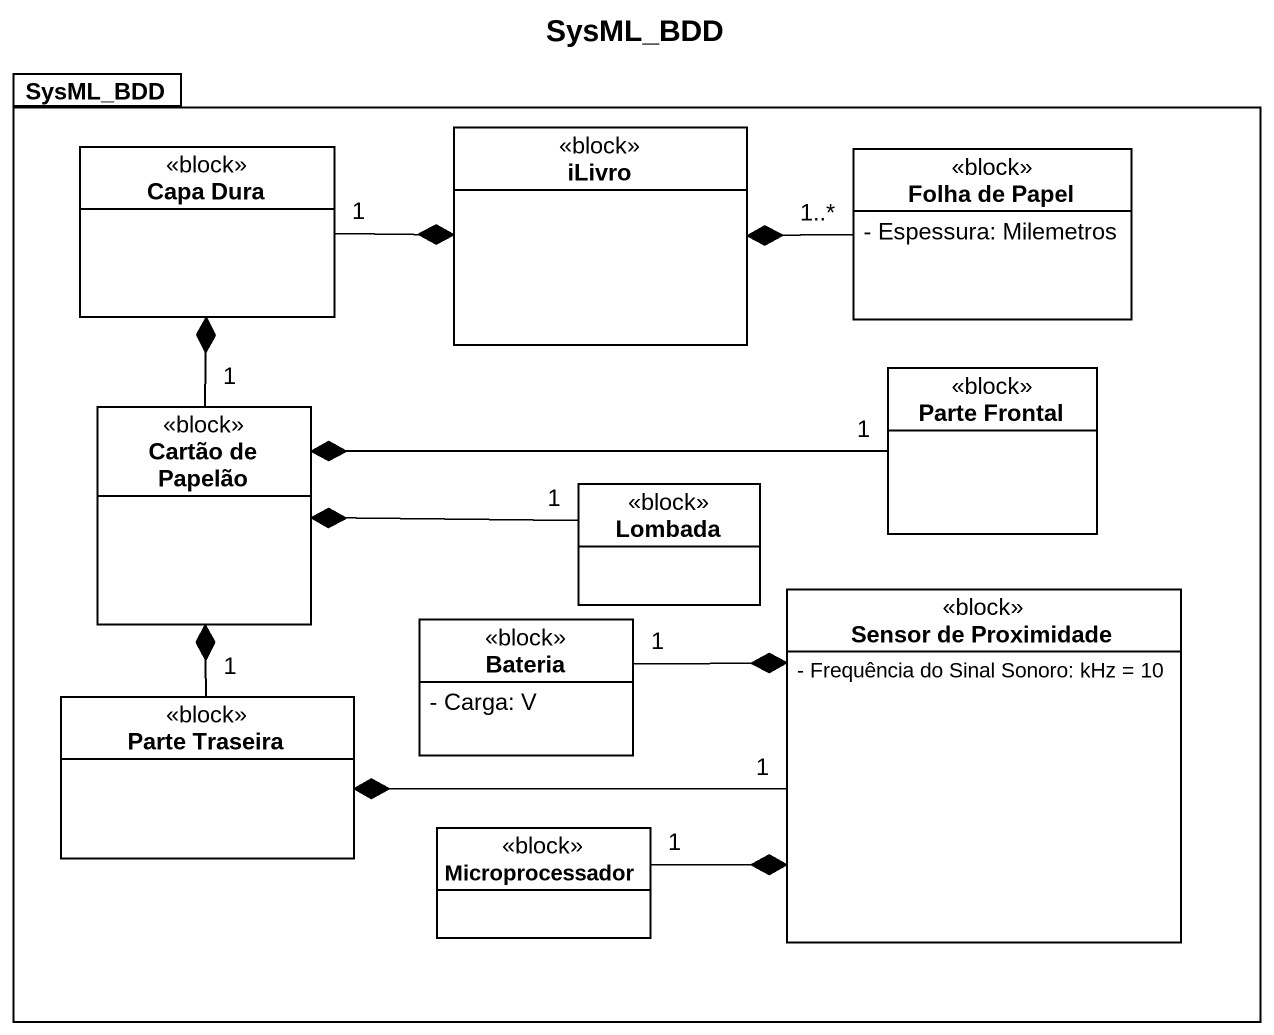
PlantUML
@startuml
title SysML_BDD
hide circle
hide empty members
skinparam classAttributeIconSize 0
package SysML_BDD {
  class "Capa Dura" as Capa_Dura <<block>>
  class iLivro <<block>>
  class "Folha de Papel" as Folha_de_Papel <<block>> {
    - Espessura: Milemetros
  }
  class "Parte Frontal" as Parte_Frontal <<block>>
  class "Cartão de Papelão" as Cartão_de_Papelão <<block>>
  class Lombada <<block>>
  class Bateria <<block>> {
    - Carga: V
  }
  class "Sensor de Proximidade" as Sensor_de_Proximidade <<block>> {
    - Frequência do Sinal Sonoro: kHz = 10
  }
  class "Parte Traseira" as Parte_Traseira <<block>>
  class Microprocessador <<block>>
}
Capa_Dura "1" -right-* iLivro
Folha_de_Papel "1..*" -left-* iLivro
Parte_Frontal "1" -left-* Cartão_de_Papelão
Cartão_de_Papelão "1" -up-* Capa_Dura
Lombada "1" -left-* Cartão_de_Papelão
Bateria "1" -right-* Sensor_de_Proximidade
Sensor_de_Proximidade "1" -left-* Parte_Traseira
Parte_Traseira "1" -up-* Cartão_de_Papelão
Microprocessador "1" -right-* Sensor_de_Proximidade
@enduml
